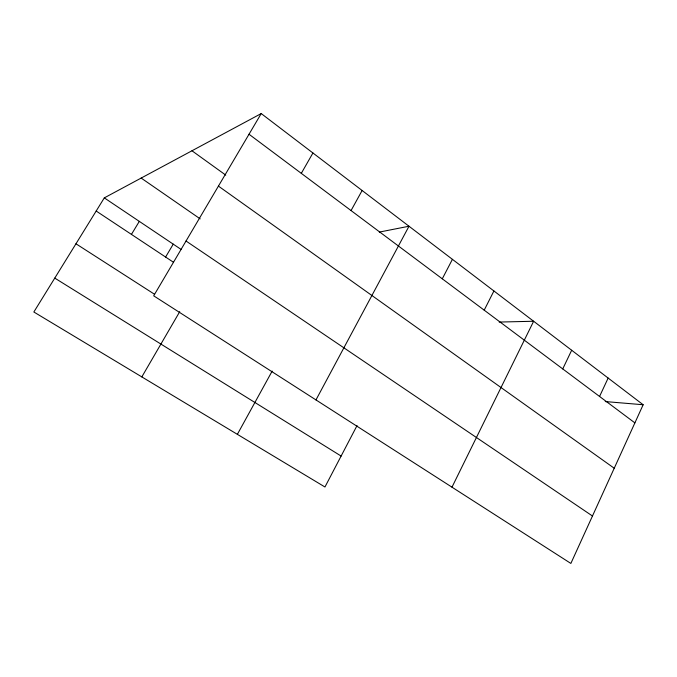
<?xml version="1.0" encoding="UTF-8"?>
<svg xmlns="http://www.w3.org/2000/svg" width="677" height="677" viewBox="0 0 677 677"><rect width="100%" height="100%" fill="white"/><g stroke="black" fill="none" stroke-linecap="round" stroke-linejoin="round"><path stroke-width="1.02" d="M643.15 404.744L570.863 563.433L153.696 295.824L261.22 113.567L643.15 404.744L605.246 401.563M599.56 396.46L608.149 378.062M562.739 368.914L571.676 350.254M451.982 487.169L533.637 321.253L499.169 322.066M484.207 310.168L493.914 290.975M442.284 278.806L452.414 259.333M357.033 425.588L324.96 486.991L33.85 311.995L104.3 197.879L261.22 113.567M315.973 399.921L409.001 226.236L379.272 232.093M237.373 434.338L272.171 371.089M351.05 210.564L362.127 190.499M301.307 173.354L312.926 152.994M141.823 376.903L179.727 311.682M165.603 257.04L173.244 244.152M131.44 234.394L139.31 221.379M54.769 278.103L341.115 456.061M75.959 243.779L154.551 294.275M96.185 211.029L173.447 262.244M104.3 197.879L181.038 249.381M186.023 241.02L592.468 516.009M141.171 178.068L200.189 218.874M218.426 186.099L614.225 468.23M191.972 150.776L225.746 175.106M249.018 134.241L634.891 422.888"/></g></svg>
